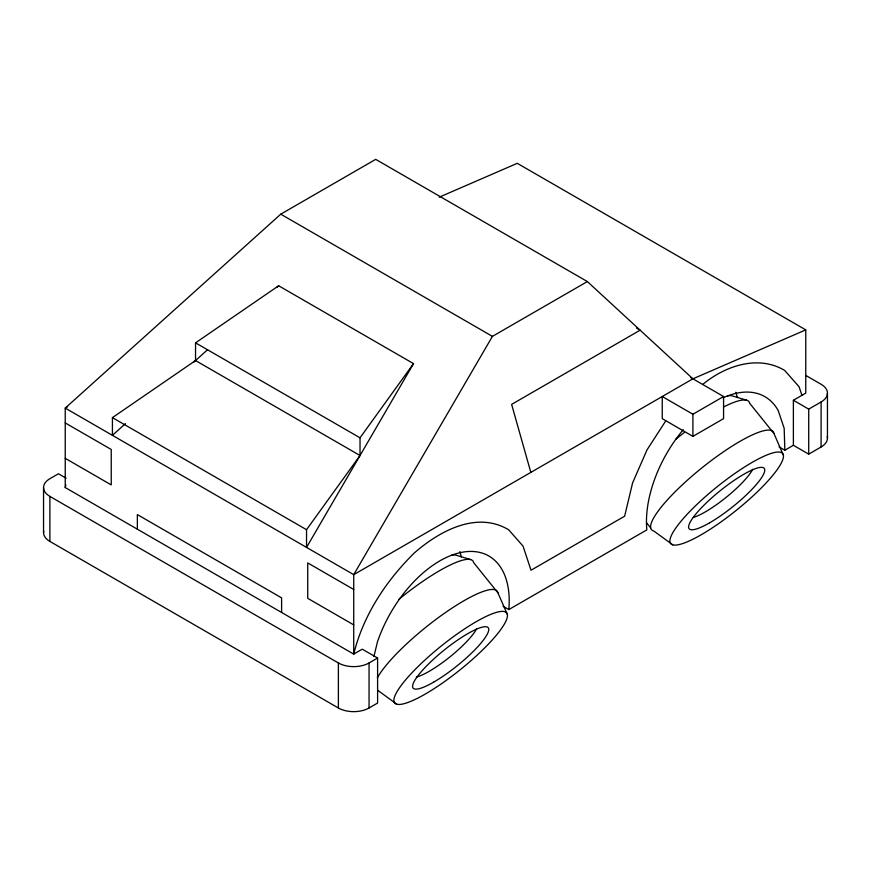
<?xml version="1.0" encoding="UTF-8"?>
<svg xmlns="http://www.w3.org/2000/svg" width="871" height="871" viewBox="0 0 871 871"><rect width="100%" height="100%" fill="white"/><g stroke="black" fill="none" stroke-linecap="round" stroke-linejoin="round"><path stroke-width="1.31" d="M43.735 530.929A21.688 12.521 0 0 0 49.897 541.424L338.384 707.981A21.688 12.521 0 0 0 369.054 707.981L377.6 703.039L377.6 658.03L362.271 649.178L353.724 654.11L65.238 487.553L65.869 484.907M373.909 656.538L377.448 641.916A98.129 56.659 -60 0 1 458.952 552.943A98.129 56.659 -60 0 1 508.827 609.569L646.837 529.895A98.129 56.659 -60 0 1 683.234 429.751M413.518 363.621L306.538 547.402L306.538 529.699L360.028 455.511L360.028 437.808L413.518 363.621L278.655 285.764L195.54 342.847L195.54 360.55L112.424 417.634L112.424 435.337L125.435 423.622M827.265 436.502A21.688 12.521 0 0 1 821.103 446.986L808.724 454.139L793.383 445.288L793.383 400.268L805.762 393.126L805.762 329.88L692.902 378.82L587.359 281.562L492.42 336.369L353.724 574.653L353.724 654.11C363.207 615.34 386.071 580.783 414.302 552.976C439.245 531.19 476.481 510.635 508.642 529.753L523.046 546.117L531.016 570.233L624.638 516.187L632.607 482.861L647.022 449.861L665.607 421.107M587.359 281.562L375.695 159.36L280.756 214.168L65.238 408.096L65.238 487.553M193.536 362.347L207.548 349.739M276.651 287.561L278.655 285.764M702.734 384.427C724.922 365.983 758.031 354.497 784.651 370.404L799.066 386.757L801.941 395.336M67.579 406.735L65.238 408.096L353.724 574.653L692.902 378.82M692.902 414.237L723.572 396.523L723.572 418.657L692.902 436.371L662.243 418.657L662.243 396.523L692.902 414.237L692.902 436.371M66.12 478.19L58.455 473.77L49.897 478.702A21.688 12.521 0 0 0 49.897 496.405L338.384 662.962A21.688 12.521 0 0 0 369.054 662.962L377.6 658.03M793.383 400.268L808.724 409.13L821.103 401.977A21.688 12.521 0 0 0 821.103 384.274L805.795 375.434M779.088 446.899L784.836 450.22L793.383 445.288M439.147 197.205L517.276 163.323L805.762 329.88M746.632 400.235L732.217 395.859A69.484 14.687 -38.8 0 0 727.459 395.87M470.623 559.596L456.208 555.219A69.484 14.687 -38.8 0 0 451.45 555.23M636.603 328.16L640.131 330.185L511.625 404.384L530.831 472.398M690.551 377.459L723.572 396.523M280.756 214.168L492.42 336.369M195.54 342.847L360.028 437.808M195.54 360.55L360.028 455.511M503.079 606.249L508.827 609.569M112.424 417.634L306.538 529.699M65.238 422.925L111.238 449.48L111.238 484.897L65.238 458.331M353.724 589.482L307.724 562.916L307.724 598.333L353.724 624.888M672.815 544.843L653.751 530.983A78.063 16.495 -38.8 0 1 700.6 468.925A78.063 16.495 -38.8 0 1 773.916 433.442L783.367 455.108A71.825 15.177 -38.8 0 1 701.297 534.696A71.825 15.177 -38.8 0 1 695.396 505.899A71.825 15.177 -38.8 0 1 783.367 455.108M377.742 690.333L396.806 704.203M773.916 433.442L749.691 403.306A78.063 16.495 -38.8 0 0 723.768 406.877M646.522 522.72L650.702 527.913M507.358 614.469A71.825 15.177 -38.8 0 0 419.387 665.248A71.825 15.177 -38.8 0 0 425.288 694.045A71.825 15.177 -38.8 0 0 507.358 614.469L497.907 592.803L473.672 562.666A78.063 16.495 -38.8 0 0 398.776 599.444M784.836 450.22L784.172 428.314L778.206 410.535A98.129 56.659 -60 0 0 723.072 397.786M827.45 393.126L827.45 438.135M821.103 401.977L821.103 446.986M808.724 409.13L808.724 454.139M369.054 662.962L369.054 707.981M338.384 662.962L338.384 707.981M281.605 612.476L281.605 597.865L137.357 514.587L137.357 529.198M49.897 496.405L49.897 541.424M43.55 487.553L43.55 532.573M377.328 677.878A78.063 16.495 -38.8 0 1 443.677 613.805A78.063 16.495 -38.8 0 1 497.907 592.803M476.709 628.579A42.396 8.96 -38.8 0 1 449.763 657.017A42.396 8.96 -38.8 0 1 416.294 677.061M735.832 392.255A98.129 56.659 -60 0 1 737.334 397.568M459.823 551.604A98.129 56.659 -60 0 1 461.325 556.917M675.842 439.224A78.063 16.495 -38.8 0 1 684.377 432.473M752.718 469.229A42.396 8.96 -38.8 0 1 726.632 496.971A42.396 8.96 -38.8 0 1 693.305 517.45M433.638 682.156A48.177 10.18 -38.8 0 0 488.696 628.775A48.177 10.18 -38.8 0 0 429.686 662.842A48.177 10.18 -38.8 0 0 433.638 682.156M709.658 522.796A48.177 10.18 -38.8 0 0 764.705 469.425A48.177 10.18 -38.8 0 0 705.706 503.482A48.177 10.18 -38.8 0 0 709.658 522.796"/></g></svg>
